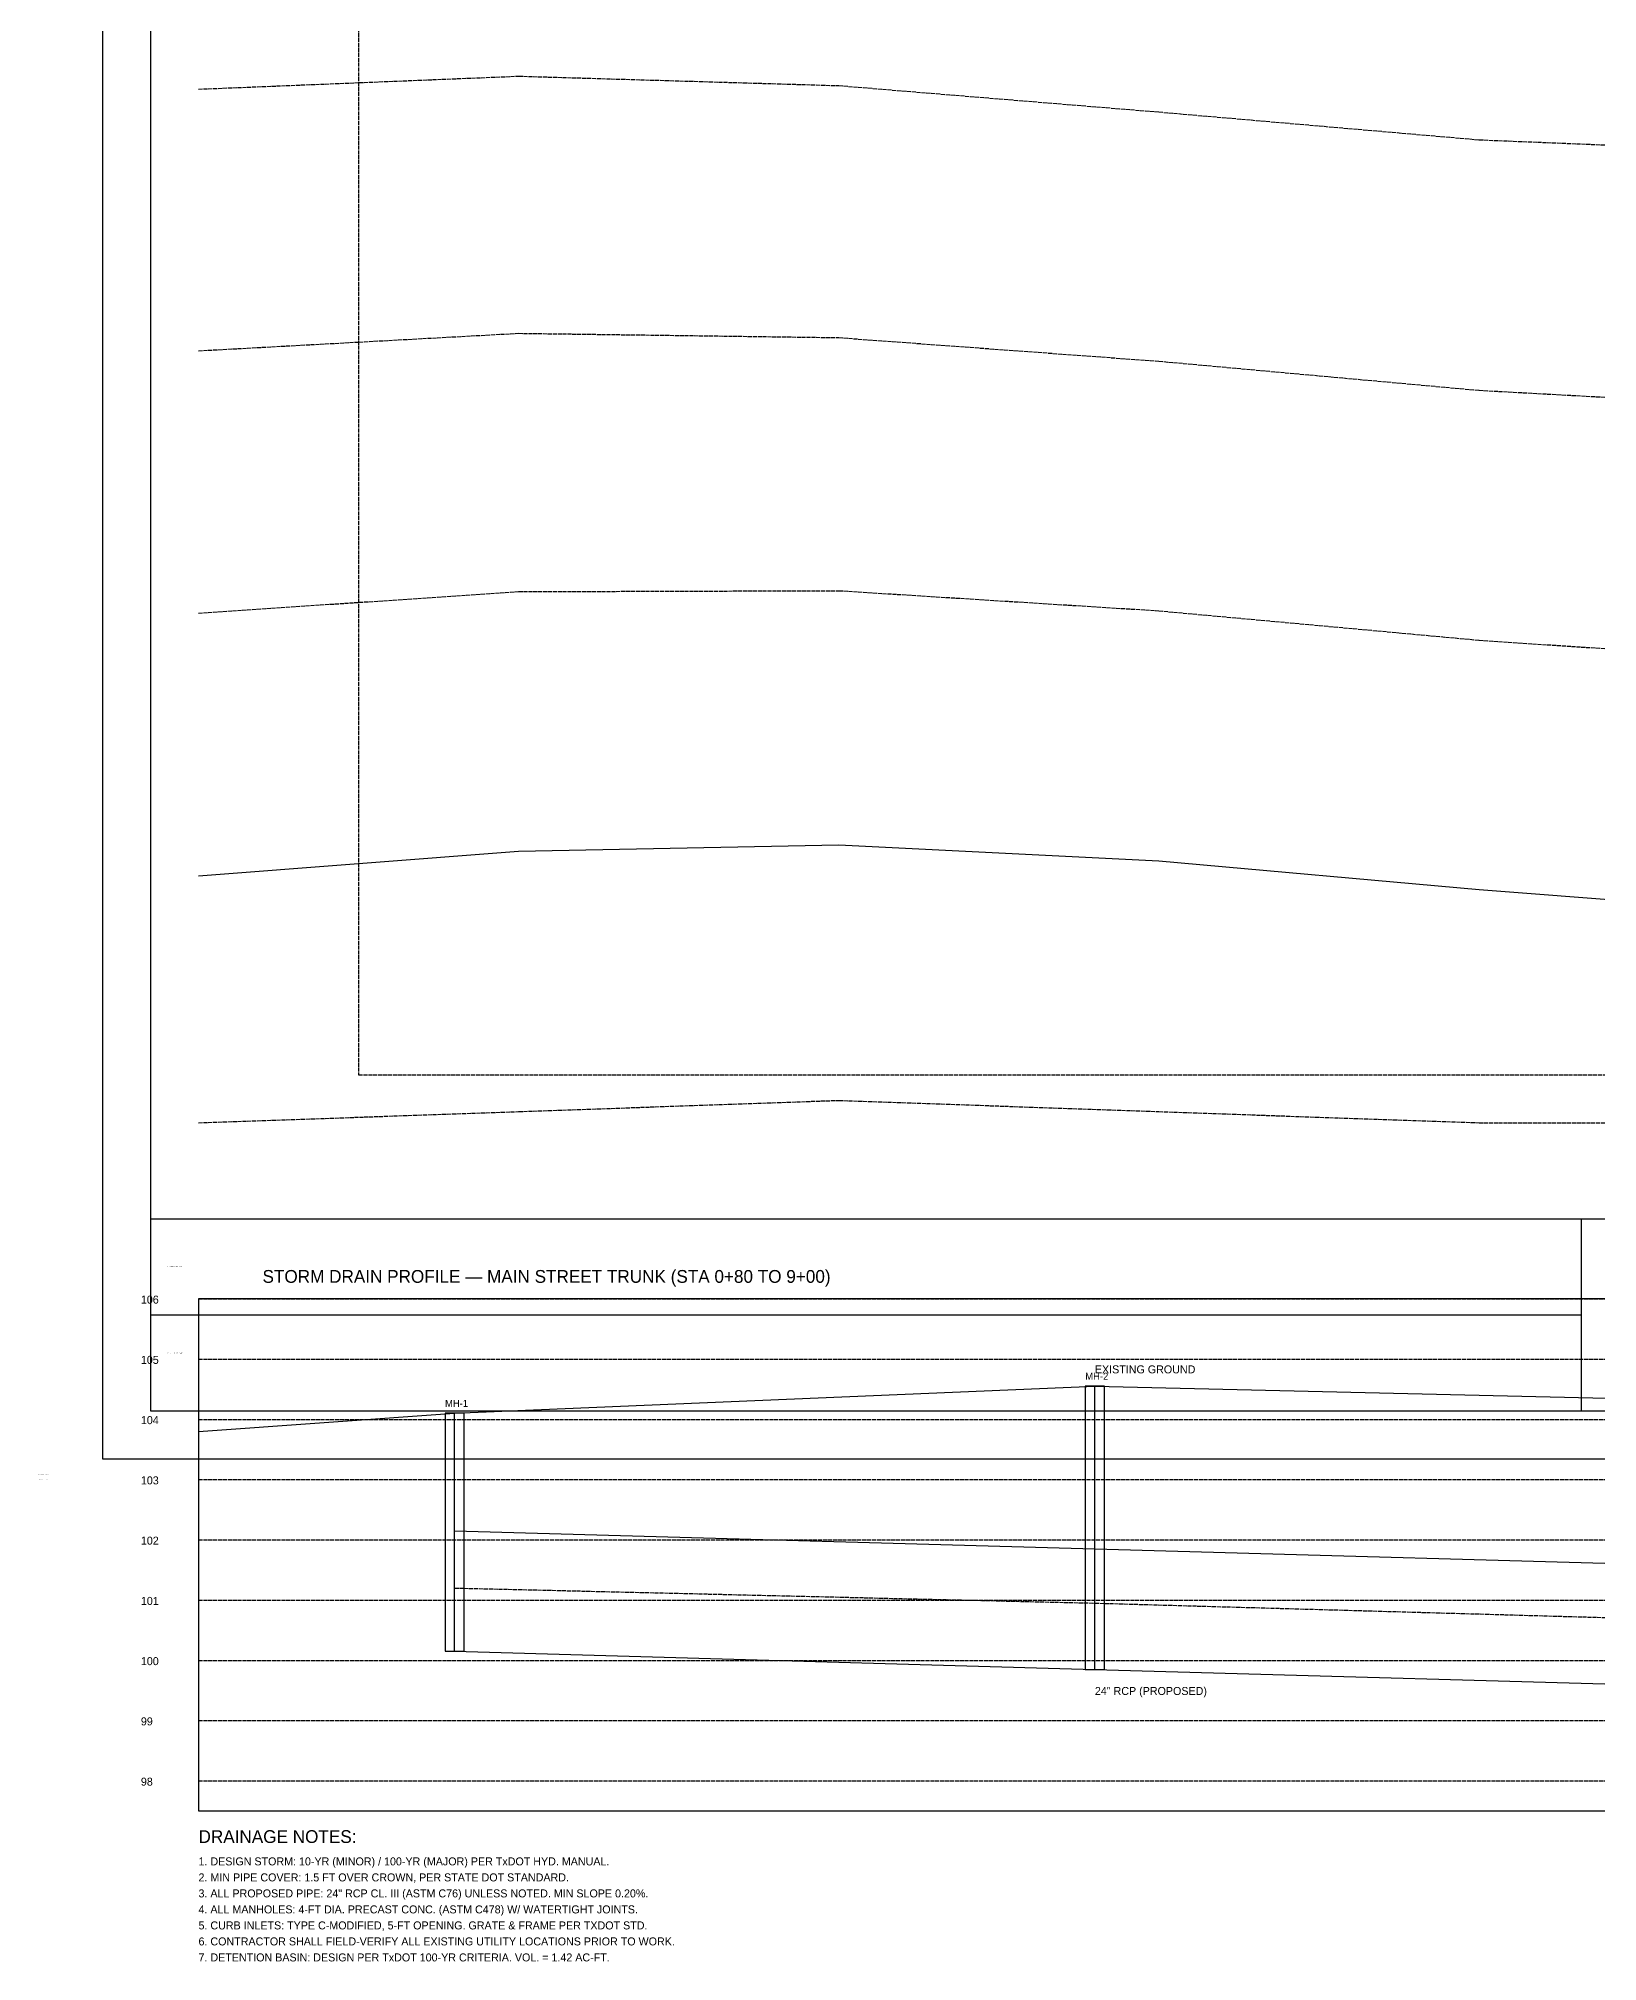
# Model space of a CAD drawing. Header units: feet. Extents: x -20 to 1480, y -157 to 1020.
# Drawn here: x -20 to 467, y -157 to 444 of the extents above; entities that cross this region are included whole.
import ezdxf

# ---------------------------------------------------------------- set-up
doc = ezdxf.new("R2010")
doc.units = ezdxf.units.FT
doc.linetypes.add('DASHED', pattern=[1.524, 1.27, -0.254])
doc.layers.add('ANNO-DIM', color=2, linetype='Continuous')
doc.layers.add('ANNO-TEXT', color=7, linetype='Continuous')

msp = doc.modelspace()

# ---------------------------------------------------------------- linework, layer by layer
at = {"layer": 'ANNO-DIM'}
for p, q in [((15, 75), (1305, 75)), ((462, 15), (462, 75)), ((15, 45), (462, 45))]:
    msp.add_line(p, q, dxfattribs=at)
at = {"layer": 'ANNO-DIM', "linetype": 'DASHED'}
for p, q in [((30, 50), (1230, 50)), ((30, 31.18), (1230, 31.18)), ((30, 12.35), (1230, 12.35)), ((30, -6.47), (1230, -6.47)), ((30, -25.29), (1230, -25.29)), ((30, -44.12), (1230, -44.12)), ((30, -62.94), (1230, -62.94)), ((30, -81.76), (1230, -81.76)), ((30, -100.59), (1230, -100.59))]:
    msp.add_line(p, q, dxfattribs=at)
at = {"layer": 'ANNO-DIM'}
for points in [[(0, 0), (1320, 0), (1320, 1020), (0, 1020), (0, 0)], [(15, 15), (1305, 15), (1305, 1005), (15, 1005), (15, 15)], [(30, -110), (1230, -110), (1230, 50), (30, 50), (30, -110)]]:
    msp.add_lwpolyline(points, dxfattribs=at)
at = {"layer": 'GRAD-EXIST', "linetype": 'DASHED'}
for points in [[(30, 427.91), (130, 431.97), (230, 429.02), (330, 420.78), (430, 412.09), (530, 408.03), (630, 410.98), (730, 419.22), (830, 427.91), (930, 431.97), (1030, 429.02), (1130, 420.78), (1230, 412.09)], [(30, 346.17), (130, 351.64), (230, 350.29), (330, 342.92), (430, 333.83), (530, 328.36), (630, 329.71), (730, 337.08), (830, 346.17), (930, 351.64), (1030, 350.29), (1130, 342.92), (1230, 333.83)], [(30, 264.23), (130, 270.93), (230, 271.23), (330, 264.95), (430, 255.77), (530, 249.07), (630, 248.77), (730, 255.05), (830, 264.23), (930, 270.93), (1030, 271.23), (1130, 264.95), (1230, 255.77)], [(30, 105), (130, 108.49), (230, 112), (330, 108.49), (430, 105), (530, 105), (630, 105), (730, 105), (830, 105), (930, 108.49), (1030, 112), (1130, 108.49), (1230, 105)]]:
    msp.add_lwpolyline(points, dxfattribs=at)
at = {"layer": 'GRAD-EXIST'}
msp.add_lwpolyline([(30, 8.59), (110, 14.24), (310, 22.71), (510, 18), (630, 14.24), (710, 11.41), (830, 7.65), (930, 8.59)], dxfattribs=at)
at = {"layer": 'GRAD-EXIST-INDEX', "linetype": 'Continuous'}
msp.add_lwpolyline([(30, 182.15), (130, 189.87), (230, 191.81), (330, 186.83), (430, 177.85), (530, 170.13), (630, 168.19), (730, 173.17), (830, 182.15), (930, 189.87), (1030, 191.81), (1130, 186.83), (1230, 177.85)], dxfattribs=at)
at = {"layer": 'GRAD-LIMIT', "linetype": 'DASHED'}
msp.add_lwpolyline([(80, 120), (1180, 120), (1180, 486.5), (80, 486.5), (80, 120)], dxfattribs=at)
at = {"layer": 'UTIL-STORM'}
for p, q in [((310, -65.76), (310, 22.71)), ((110, -60.12), (110, 14.24))]:
    msp.add_line(p, q, dxfattribs=at)
for points in [[(307, -65.76), (313, -65.76), (313, 22.71), (307, 22.71), (307, -65.76)], [(107, -60.12), (113, -60.12), (113, 14.24), (107, 14.24), (107, -60.12)], [(110, -22.47), (310, -28.12), (510, -33.76), (710, -39.98), (930, -46)], [(110, -60.12), (310, -65.76), (510, -71.41), (710, -77.62), (930, -83.65)]]:
    msp.add_lwpolyline(points, dxfattribs=at)
at = {"layer": 'UTIL-STORM', "linetype": 'DASHED'}
msp.add_lwpolyline([(110, -40.35), (310, -45.06), (510, -50.71), (710, -57.29), (930, -63.88)], dxfattribs=at)

# ---------------------------------------------------------------- texts
at = {"layer": 'ANNO-TEXT'}
for s, height, p in [('STORM DRAINAGE PLAN', 0.3, (20, 60)), ('STORM DRAIN PROFILE — MAIN STREET TRUNK (STA 0+80 TO 9+00)', 4, (50, 55)), ('106', 2.5, (12, 48.5)), ('105', 2.5, (12, 29.68)), ('RESIDENTIAL STREET RECONSTRUCTION', 0.18, (20, 33)), ('MH-2', 2.2, (307, 24.71)), ('EXISTING GROUND', 2.5, (310, 26.71)), ('MH-1', 2.2, (107, 16.24)), ('104', 2.5, (12, 10.85)), ('STANDARDS: TX DOT / AASHTO 7th Ed.', 0.12, (-20, -5)), ('103', 2.5, (12, -7.97)), ("STORM: 10-yr | PIPE COVER: 1.5'min", 0.12, (-20, -6.5)), ('102', 2.5, (12, -26.79)), ('101', 2.5, (12, -45.62)), ('100', 2.5, (12, -64.44)), ('24" RCP (PROPOSED)', 2.5, (310, -73.76)), ('99', 2.5, (12, -83.26)), ('98', 2.5, (12, -102.09)), ('DRAINAGE NOTES:', 4, (30, -120)), ('1. DESIGN STORM: 10-YR (MINOR) / 100-YR (MAJOR) PER TxDOT HYD. MANUAL.', 2.5, (30, -127)), ('2. MIN PIPE COVER: 1.5 FT OVER CROWN, PER STATE DOT STANDARD.', 2.5, (30, -132)), ('3. ALL PROPOSED PIPE: 24" RCP CL. III (ASTM C76) UNLESS NOTED. MIN SLOPE 0.20%.', 2.5, (30, -137)), ('4. ALL MANHOLES: 4-FT DIA. PRECAST CONC. (ASTM C478) W/ WATERTIGHT JOINTS.', 2.5, (30, -142)), ('5. CURB INLETS: TYPE C-MODIFIED, 5-FT OPENING. GRATE & FRAME PER TXDOT STD.', 2.5, (30, -147)), ('6. CONTRACTOR SHALL FIELD-VERIFY ALL EXISTING UTILITY LOCATIONS PRIOR TO WORK.', 2.5, (30, -152)), ('7. DETENTION BASIN: DESIGN PER TxDOT 100-YR CRITERIA. VOL. = 1.42 AC-FT.', 2.5, (30, -157))]:
    msp.add_text(s, height=height, dxfattribs=at).set_placement(p)

doc.saveas('drawing.dxf')
